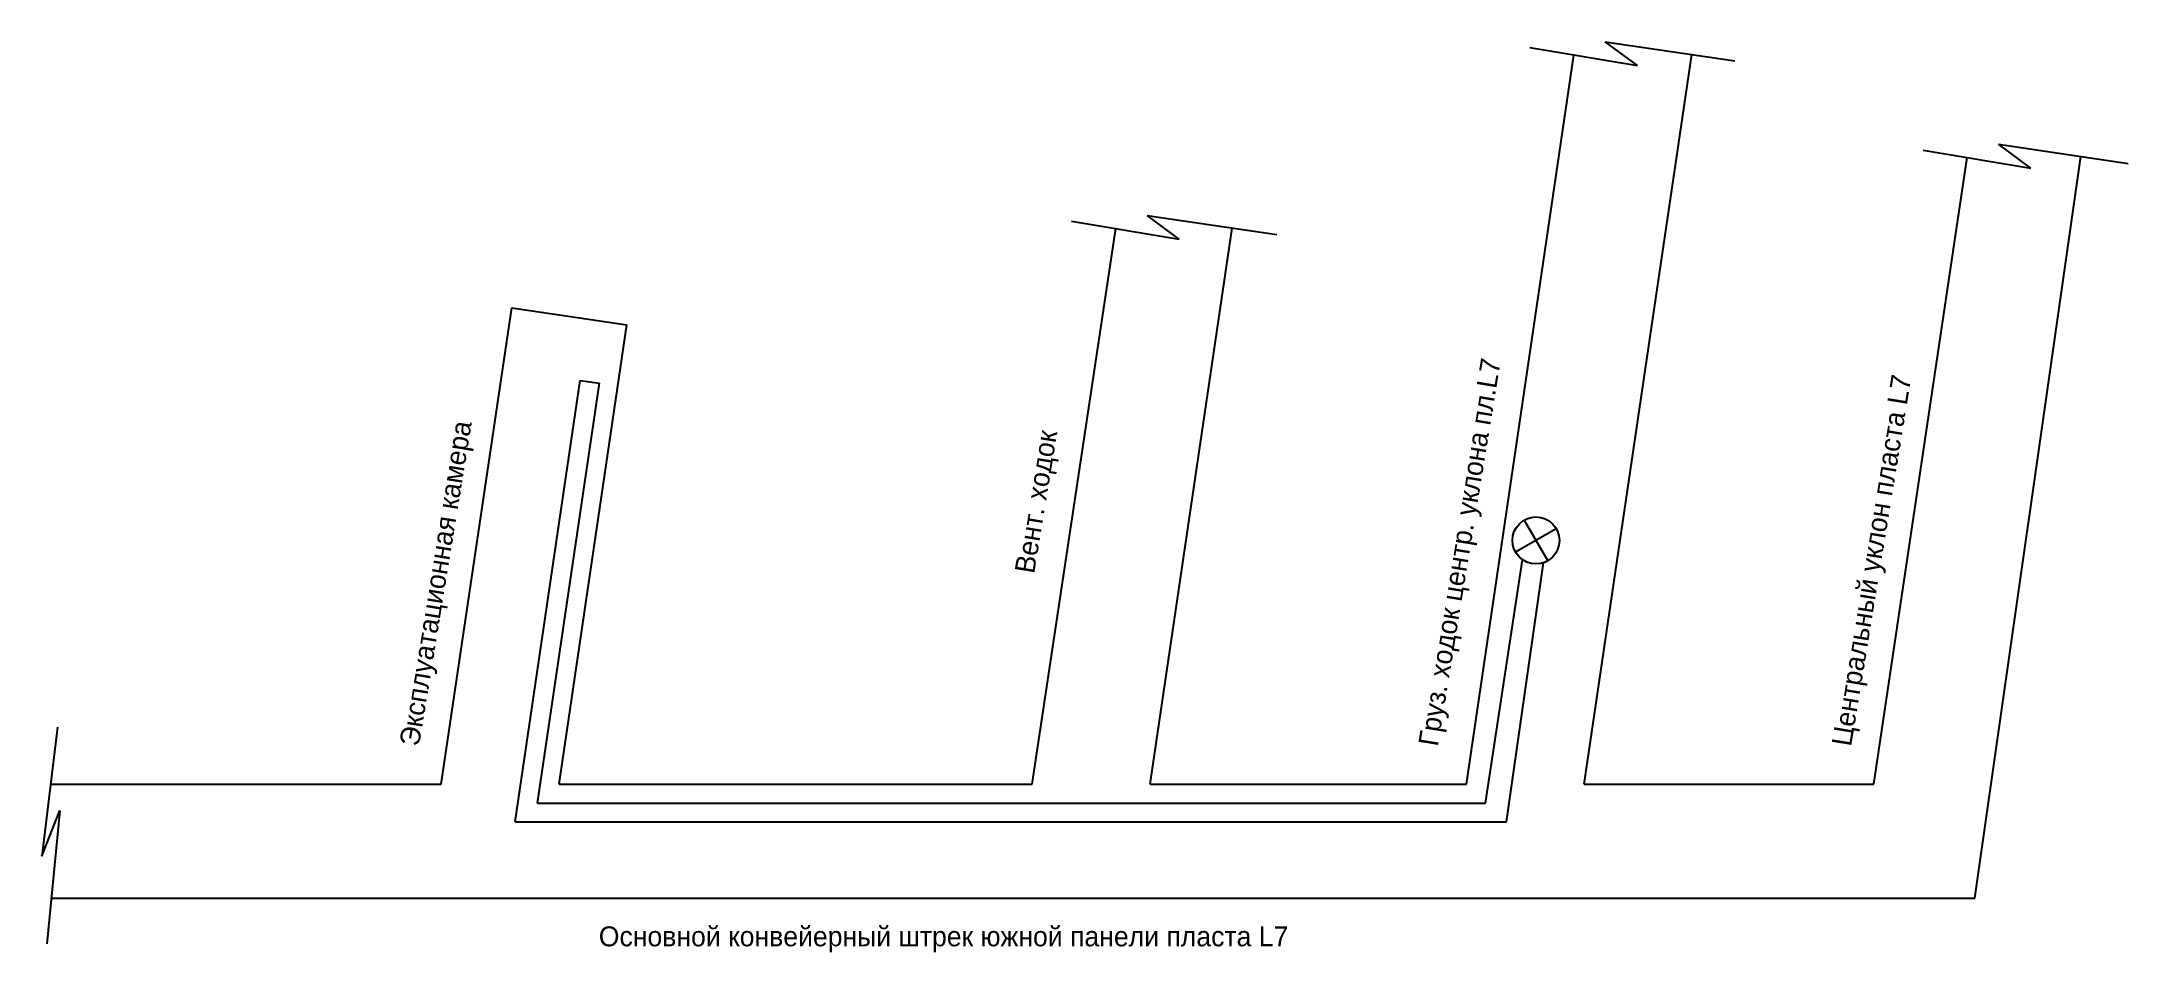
# Model space of a CAD drawing. Header units: millimetres. Extents: x 18 to 543, y 191 to 420.
import ezdxf

# ---------------------------------------------------------------- set-up
doc = ezdxf.new("R2010")
doc.units = ezdxf.units.MM

msp = doc.modelspace()

# ---------------------------------------------------------------- linework, layer by layer
for p, q in [((376.27, 232.86), (403.32, 416.31)), ((392.2, 418.16), (419.31, 413.65)), ((405.93, 232.86), (432.98, 416.42)), ((411.21, 419.66), (443.82, 414.81)), ((419.31, 413.65), (411.21, 419.66)), ((510.13, 393.85), (542.74, 389)), ((518.22, 387.84), (510.13, 393.85)), ((478.73, 232.86), (502.24, 390.5)), ((491.11, 392.35), (518.22, 387.84)), ((504.16, 204.16), (530.84, 390.77)), ((267.06, 232.86), (288.09, 372.62)), ((276.96, 374.47), (304.07, 369.96)), ((304.07, 369.96), (295.97, 375.96)), ((295.97, 375.96), (328.58, 371.11)), ((296.72, 232.86), (317.33, 372.78)), ((118.43, 232.86), (136.22, 352.71)), ((136.22, 352.71), (165.16, 348.43)), ((148.1, 232.86), (165.16, 348.43)), ((137.04, 223.34), (153.4, 334.42)), ((142.69, 228.03), (158.28, 333.7)), ((153.4, 334.42), (158.28, 333.7)), ((390.81, 299.28), (396.72, 289.03)), ((398.88, 297.13), (388.66, 291.18)), ((381.1, 228.03), (390.39, 289.3)), ((386.36, 223.34), (395.69, 288.56)), ((21.89, 247.18), (17.96, 214.69)), ((20.16, 232.86), (118.43, 232.86)), ((148.1, 232.86), (267.06, 232.86)), ((296.72, 232.86), (376.27, 232.86)), ((405.93, 232.86), (478.73, 232.86)), ((17.96, 214.69), (22.55, 226.25)), ((22.55, 226.25), (19.27, 192.67)), ((142.69, 228.03), (381.1, 228.03)), ((137.04, 223.34), (386.36, 223.34)), ((20.39, 204.16), (504.16, 204.16))]:
    msp.add_line(p, q)
msp.add_circle((393.77, 294.16), 5.91)

# ---------------------------------------------------------------- texts
for s, p in [('Груз. ходок центр. уклона пл.L7', (369.08, 242.17)), ('Центральный уклон пласта L7', (473.02, 242.17)), ('Эксплуатационная камера', (112.83, 242.17)), ('Вент. ходок', (267.56, 285.64))]:
    msp.add_text(s, height=5, rotation=80.7396).set_placement(p)
msp.add_text('Основной конвейерный штрек южной панели пласта L7', height=5).set_placement((158.07, 192.05))

doc.saveas('drawing.dxf')
